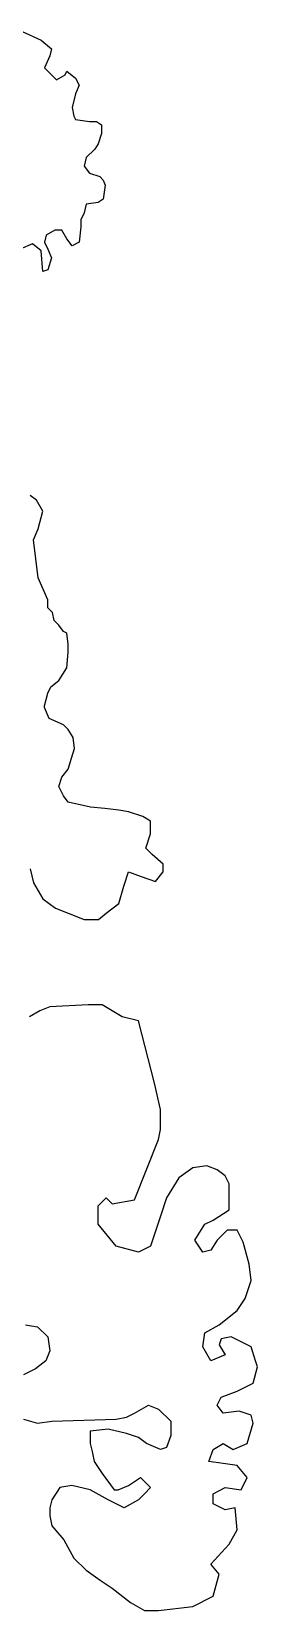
# Model space of a CAD drawing. Header units: millimetres. Extents: x 87938 to 265635, y 330093 to 434310.
# Drawn here: x 109976 to 110994, y 351220 to 358354 of the extents above; entities that cross this region are included whole.
import ezdxf

# ---------------------------------------------------------------- set-up
doc = ezdxf.new("R2010")
doc.units = ezdxf.units.MM

# ---------------------------------------------------------------- blocks, each defined once
blk = doc.blocks.new('A$C26A63B26')
for p, q in [((3641.1, 6710.4), (3702.4, 6682.5)), ((3702.4, 6682.5), (3735.8, 6654.7)), ((3730.2, 6632.4), (3713.5, 6593.4)), ((3735.8, 6654.7), (3730.2, 6632.4)), ((3713.5, 6593.4), (3752.5, 6554.4)), ((3780.3, 6571.1), (3785.9, 6582.2)), ((3785.9, 6582.2), (3813.8, 6559.9)), ((3752.5, 6554.4), (3780.3, 6571.1)), ((3813.8, 6559.9), (3824.9, 6537.6)), ((3824.9, 6537.6), (3813.8, 6509.8)), ((3813.8, 6509.8), (3802.6, 6465.2)), ((3802.6, 6465.2), (3808.2, 6437.3)), ((3808.2, 6437.3), (3813.8, 6426.2)), ((3813.8, 6426.2), (3858.3, 6420.6)), ((3858.3, 6420.6), (3880.6, 6420.6)), ((3880.6, 6420.6), (3897.3, 6409.5)), ((3897.3, 6381.6), (3886.2, 6348.2)), ((3897.3, 6409.5), (3897.3, 6381.6)), ((3875, 6331.4), (3847.2, 6303.6)), ((3886.2, 6348.2), (3875, 6331.4)), ((3847.2, 6303.6), (3841.6, 6275.7)), ((3841.6, 6275.7), (3858.3, 6253.4)), ((3858.3, 6253.4), (3891.7, 6242.3)), ((3891.7, 6242.3), (3902.9, 6231.1)), ((3902.9, 6231.1), (3908.4, 6214.4)), ((3902.9, 6169.8), (3886.2, 6158.7)), ((3908.4, 6214.4), (3902.9, 6169.8)), ((3841.6, 6125.2), (3830.5, 6103)), ((3847.2, 6153.1), (3841.6, 6125.2)), ((3886.2, 6158.7), (3847.2, 6153.1)), ((3746.9, 6069.5), (3719.1, 6052.8)), ((3769.2, 6069.5), (3746.9, 6069.5)), ((3785.9, 6041.7), (3769.2, 6069.5)), ((3830.5, 6080.7), (3824.9, 6030.5)), ((3830.5, 6103), (3830.5, 6080.7)), ((3674.5, 6024.9), (3635.6, 6008.2)), ((3702.4, 6002.6), (3674.5, 6024.9)), ((3719.1, 6052.8), (3713.5, 6030.5)), ((3713.5, 6030.5), (3724.7, 6008.2)), ((3802.6, 6019.4), (3785.9, 6041.7)), ((3824.9, 6030.5), (3802.6, 6019.4)), ((3707.9, 5935.8), (3702.4, 6002.6)), ((3724.7, 6008.2), (3735.8, 5980.4)), ((3735.8, 5980.4), (3724.7, 5941.3)), ((3724.7, 5941.3), (3707.9, 5935.8)), ((3687.9, 5197.8), (3667.5, 5213.1)), ((3708.4, 5162.1), (3687.9, 5197.8)), ((3693, 5105.9), (3708.4, 5162.1)), ((3677.7, 5070.2), (3693, 5105.9)), ((3693, 4947.7), (3677.7, 5070.2)), ((3723.7, 4876.2), (3693, 4947.7)), ((3723.7, 4850.7), (3723.7, 4876.2)), ((3739, 4835.4), (3723.7, 4850.7)), ((3744.1, 4809.9), (3739, 4835.4)), ((3759.4, 4794.6), (3744.1, 4809.9)), ((3774.7, 4774.2), (3759.4, 4794.6)), ((3784.9, 4769.1), (3774.7, 4774.2)), ((3790, 4733.3), (3784.9, 4769.1)), ((3784.9, 4656.8), (3790, 4707.8)), ((3790, 4707.8), (3790, 4733.3)), ((3759.4, 4615.9), (3784.9, 4656.8)), ((3723.7, 4575.1), (3733.9, 4595.5)), ((3733.9, 4595.5), (3759.4, 4615.9)), ((3713.5, 4534.3), (3723.7, 4575.1)), ((3713.5, 4529.1), (3713.5, 4534.3)), ((3728.8, 4493.4), (3713.5, 4529.1)), ((3774.7, 4473), (3728.8, 4493.4)), ((3790, 4457.7), (3774.7, 4473)), ((3805.3, 4432.2), (3790, 4457.7)), ((3800.2, 4365.8), (3810.4, 4396.4)), ((3810.4, 4396.4), (3805.3, 4432.2)), ((3790, 4330.1), (3800.2, 4365.8)), ((3759.4, 4273.9), (3769.6, 4304.6)), ((3769.6, 4304.6), (3790, 4330.1)), ((3774.7, 4243.3), (3759.4, 4273.9)), ((3790, 4222.9), (3774.7, 4243.3)), ((3861.4, 4207.6), (3790, 4222.9)), ((3907.3, 4202.5), (3861.4, 4207.6)), ((3953.2, 4197.4), (3907.3, 4202.5)), ((3983.8, 4192.3), (3953.2, 4197.4)), ((4029.7, 4176.9), (3983.8, 4192.3)), ((4055.2, 4161.6), (4029.7, 4176.9)), ((4055.2, 4120.8), (4055.2, 4161.6)), ((4039.9, 4074.9), (4055.2, 4120.8)), ((4060.3, 4054.4), (4039.9, 4074.9)), ((4096, 4023.8), (4060.3, 4054.4)), ((3667.5, 4008.5), (3677.7, 3962.6)), ((3968.5, 3952.4), (3983.8, 3998.3)), ((3983.8, 3998.3), (4024.6, 3983)), ((4024.6, 3983), (4070.5, 3967.7)), ((4070.5, 3967.7), (4096, 3998.3)), ((4096, 3998.3), (4096, 4023.8)), ((3677.7, 3962.6), (3708.4, 3911.5)), ((3953.2, 3896.2), (3968.5, 3952.4)), ((3708.4, 3911.5), (3749.2, 3880.9)), ((3749.2, 3880.9), (3790, 3865.6)), ((3912.4, 3865.6), (3953.2, 3896.2)), ((3790, 3865.6), (3841, 3845.2)), ((3841, 3845.2), (3886.9, 3845.2)), ((3886.9, 3845.2), (3912.4, 3865.6)), ((3853.7, 3569.7), (3730.4, 3563.2)), ((3899.1, 3569.7), (3853.7, 3569.7)), ((3964, 3530.7), (3899.1, 3569.7)), ((3697.9, 3550.2), (3665.5, 3530.7)), ((3730.4, 3563.2), (3697.9, 3550.2)), ((4016, 3517.7), (3964, 3530.7)), ((4067.9, 3316.4), (4016, 3517.7)), ((4087.4, 3231.9), (4067.9, 3316.4)), ((4087.4, 3167), (4087.4, 3231.9)), ((4080.9, 3134.5), (4087.4, 3167)), ((4003, 2939.7), (4080.9, 3134.5)), ((4145.8, 3011.1), (4106.8, 2946.2)), ((4191.2, 3043.6), (4145.8, 3011.1)), ((4236.6, 3050.1), (4191.2, 3043.6)), ((4269.1, 3037.1), (4236.6, 3050.1)), ((4295.1, 3017.6), (4269.1, 3037.1)), ((4308, 2991.6), (4295.1, 3017.6)), ((4308, 2907.2), (4308, 2991.6)), ((3886.2, 2920.2), (3912.1, 2946.2)), ((3886.2, 2861.8), (3886.2, 2920.2)), ((3912.1, 2946.2), (3931.6, 2926.7)), ((3931.6, 2926.7), (4003, 2939.7)), ((4106.8, 2946.2), (4087.4, 2887.7)), ((4256.1, 2874.7), (4308, 2907.2)), ((3944.6, 2790.3), (3886.2, 2861.8)), ((4087.4, 2887.7), (4067.9, 2829.3)), ((4197.7, 2809.8), (4230.2, 2861.8)), ((4230.2, 2861.8), (4256.1, 2874.7)), ((4067.9, 2829.3), (4054.9, 2790.3)), ((4223.7, 2770.8), (4197.7, 2809.8)), ((4269.1, 2809.8), (4249.6, 2777.3)), ((4301.5, 2842.3), (4269.1, 2809.8)), ((4334, 2842.3), (4301.5, 2842.3)), ((4353.5, 2803.3), (4334, 2842.3)), ((4372.9, 2731.9), (4353.5, 2803.3)), ((4016, 2770.8), (3944.6, 2790.3)), ((4054.9, 2790.3), (4016, 2770.8)), ((4249.6, 2777.3), (4223.7, 2770.8)), ((4379.4, 2679.9), (4372.9, 2731.9)), ((4360, 2621.5), (4379.4, 2679.9)), ((4334, 2582.5), (4360, 2621.5)), ((4275.6, 2537), (4334, 2582.5)), ((3652.5, 2537), (3691.4, 2530.5)), ((3691.4, 2530.5), (3723.9, 2498.1)), ((3723.9, 2498.1), (3730.4, 2452.6)), ((4223.7, 2465.6), (4230.2, 2511.1)), ((4230.2, 2511.1), (4275.6, 2537)), ((4314.5, 2498.1), (4282.1, 2491.6)), ((4379.4, 2465.6), (4314.5, 2498.1)), ((3730.4, 2452.6), (3717.4, 2420.1)), ((4249.6, 2420.1), (4223.7, 2465.6)), ((4282.1, 2491.6), (4275.6, 2472.1)), ((4275.6, 2472.1), (4295.1, 2439.6)), ((4392.4, 2420.1), (4379.4, 2465.6)), ((3717.4, 2420.1), (3685, 2394.1)), ((4295.1, 2439.6), (4249.6, 2420.1)), ((4385.9, 2348.7), (4398.9, 2400.6)), ((4398.9, 2400.6), (4392.4, 2420.1)), ((3685, 2394.1), (3646, 2374.7)), ((4334, 2322.7), (4385.9, 2348.7)), ((4269.1, 2277.2), (4282.1, 2303.2)), ((4282.1, 2303.2), (4334, 2322.7)), ((3977, 2238.3), (4003, 2251.3)), ((4003, 2251.3), (4048.4, 2277.2)), ((4048.4, 2277.2), (4080.9, 2264.3)), ((4080.9, 2264.3), (4119.8, 2225.3)), ((4288.6, 2251.3), (4269.1, 2277.2)), ((4340.5, 2257.8), (4288.6, 2251.3)), ((4379.4, 2244.8), (4340.5, 2257.8)), ((4385.9, 2218.8), (4379.4, 2244.8)), ((3646, 2231.8), (3691.4, 2218.8)), ((3691.4, 2218.8), (3736.9, 2225.3)), ((3736.9, 2225.3), (3944.6, 2231.8)), ((3918.6, 2199.3), (3860.2, 2192.8)), ((3860.2, 2192.8), (3860.2, 2153.9)), ((3977, 2186.3), (3918.6, 2199.3)), ((3944.6, 2231.8), (3977, 2238.3)), ((4119.8, 2225.3), (4119.8, 2179.8)), ((4366.5, 2153.9), (4385.9, 2218.8)), ((3860.2, 2153.9), (3866.7, 2127.9)), ((4016, 2173.3), (3977, 2186.3)), ((4041.9, 2153.9), (4016, 2173.3)), ((4087.4, 2134.4), (4041.9, 2153.9)), ((4106.8, 2140.9), (4087.4, 2134.4)), ((4119.8, 2179.8), (4106.8, 2140.9)), ((4256.1, 2134.4), (4288.6, 2153.9)), ((4288.6, 2153.9), (4321, 2134.4)), ((4321, 2134.4), (4366.5, 2153.9)), ((3866.7, 2127.9), (3873.2, 2095.4)), ((3873.2, 2095.4), (3899.1, 2056.4)), ((4243.1, 2095.4), (4256.1, 2134.4)), ((4288.6, 2088.9), (4243.1, 2095.4)), ((3899.1, 2056.4), (3938.1, 2004.5)), ((3983.5, 2017.5), (4022.5, 2043.4)), ((4022.5, 2043.4), (4054.9, 2011)), ((4334, 2082.4), (4288.6, 2088.9)), ((4366.5, 2043.4), (4334, 2082.4)), ((4347, 2004.5), (4366.5, 2043.4)), ((3762.8, 2011), (3736.9, 1972)), ((3801.8, 2017.5), (3762.8, 2011)), ((3860.2, 2004.5), (3801.8, 2017.5)), ((3918.6, 1972), (3860.2, 2004.5)), ((3938.1, 2004.5), (3951.1, 2004.5)), ((3951.1, 2004.5), (3983.5, 2017.5)), ((4035.4, 1991.5), (4016, 1972)), ((4054.9, 2011), (4035.4, 1991.5)), ((4256.1, 1991.5), (4295.1, 2011)), ((4256.1, 1959), (4256.1, 1991.5)), ((4295.1, 2011), (4347, 2004.5)), ((3736.9, 1972), (3730.4, 1946)), ((3730.4, 1946), (3730.4, 1920)), ((3970.5, 1946), (3918.6, 1972)), ((4016, 1972), (3970.5, 1946)), ((4295.1, 1939.5), (4256.1, 1959)), ((4327.5, 1946), (4295.1, 1939.5)), ((4334, 1874.6), (4327.5, 1946)), ((3730.4, 1920), (3736.9, 1887.6)), ((3736.9, 1887.6), (3775.8, 1842.1)), ((3775.8, 1842.1), (3808.3, 1783.7)), ((4308, 1829.1), (4334, 1874.6)), ((3808.3, 1783.7), (3847.2, 1744.7)), ((4249.6, 1764.2), (4308, 1829.1)), ((3847.2, 1744.7), (3892.6, 1712.2)), ((4275.6, 1731.7), (4249.6, 1764.2)), ((3892.6, 1712.2), (3931.6, 1686.2)), ((3931.6, 1686.2), (3990, 1640.8)), ((4256.1, 1660.3), (4275.6, 1731.7)), ((3990, 1640.8), (4035.4, 1614.8)), ((4191.2, 1627.8), (4256.1, 1660.3)), ((4035.4, 1614.8), (4080.9, 1614.8)), ((4080.9, 1614.8), (4191.2, 1627.8))]:
    blk.add_line(p, q)

msp = doc.modelspace()

# ---------------------------------------------------------------- block references
at = {"xscale": 1.4, "yscale": 1.4, "zscale": 1.4}
msp.add_blockref('A$C26A63B26', (104835.2, 348959.3), dxfattribs=at)

doc.saveas('drawing.dxf')
